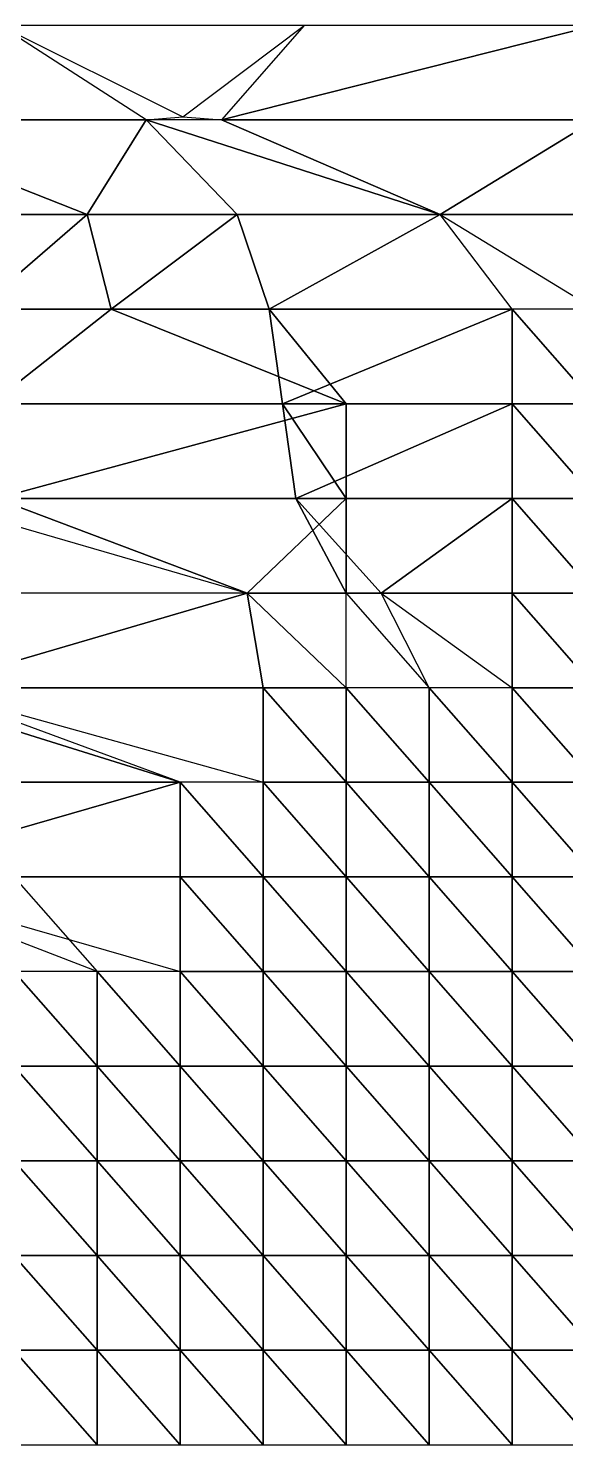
# Model space of a CAD drawing. Header units: metres. Extents: x -317 to 276, y -240 to 234.
# Drawn here: x 145.3 to 179.4, y -240 to -150.2 of the extents above; entities that cross this region are included whole.
import ezdxf

# ---------------------------------------------------------------- set-up
doc = ezdxf.new("R2010")
doc.units = ezdxf.units.M

msp = doc.modelspace()

# ---------------------------------------------------------------- linework, layer by layer
for points in [[(133.80783, -156, -636.2607), (152.77927, -156, -614.0487), (143.47275, -150, -631.0841), (143.47285, -149.9999, -631.084)], [(143.47275, -150, -631.0841), (155.08737, -155.7907, -616.08124), (162.7826, -150, -608.2527), (162.7827, -149.9999, -608.25256)], [(157.53711, -156, -617.8545), (181.2464, -156, -586.9699), (181.2464, -150, -586.9699), (181.2465, -149.9999, -586.9698)], [(157.53711, -156, -617.8545), (181.2464, -150, -586.9699), (162.7826, -150, -608.2527), (162.7827, -149.9999, -608.25256)], [(133.80783, -156, -636.2607), (141.74063, -162, -609.2248), (149.03662, -162, -608.3845), (149.03673, -161.9999, -608.3844)], [(152.77927, -156, -614.0487), (133.80783, -156, -636.2607), (149.03662, -162, -608.3845), (149.03673, -161.9999, -608.3844)], [(152.77927, -156, -614.0487), (149.03662, -162, -608.3845), (158.53235, -162, -603.5177), (158.53246, -161.9999, -603.5176)], [(155.08737, -155.7907, -616.08124), (157.53711, -156, -617.8545), (152.77927, -156, -614.0487), (152.77937, -155.9999, -614.0486)], [(171.41223, -162, -592.4562), (157.53711, -156, -617.8545), (152.77927, -156, -614.0487), (152.77937, -155.9999, -614.0486)], [(171.41223, -162, -592.4562), (152.77927, -156, -614.0487), (158.53235, -162, -603.5177), (158.53246, -161.9999, -603.5176)], [(171.41223, -162, -592.4562), (181.2464, -156, -586.9699), (157.53711, -156, -617.8545), (157.53722, -155.9999, -617.8544)], [(171.41223, -162, -592.4562), (181.2464, -162, -586.9699), (181.2464, -156, -586.9699), (181.2465, -155.9999, -586.9698)], [(142.07904, -168, -608.60535), (149.03662, -162, -608.3845), (141.74063, -162, -609.2248), (141.74074, -161.9999, -609.2247)], [(142.07904, -168, -608.60535), (150.55951, -168, -605.5969), (149.03662, -162, -608.3845), (149.03673, -161.9999, -608.3844)], [(150.55951, -168, -605.5969), (158.53235, -162, -603.5177), (149.03662, -162, -608.3845), (149.03673, -161.9999, -608.3844)], [(150.55951, -168, -605.5969), (160.56287, -168, -599.8009), (158.53235, -162, -603.5177), (158.53246, -161.9999, -603.5176)], [(160.56287, -168, -599.8009), (171.41223, -162, -592.4562), (158.53235, -162, -603.5177), (158.53246, -161.9999, -603.5176)], [(160.56287, -168, -599.8009), (175.9809, -168, -584.0934), (171.41223, -162, -592.4562), (171.41234, -161.9999, -592.45605)], [(171.41223, -162, -592.4562), (181.2464, -168, -586.9699), (181.2464, -162, -586.9699), (181.2465, -161.9999, -586.9698)], [(142.92508, -174, -607.05664), (150.55951, -168, -605.5969), (142.07904, -168, -608.60535), (142.07915, -167.9999, -608.6052)], [(142.92508, -174, -607.05664), (165.44989, -174, -578.3402), (150.55951, -168, -605.5969), (150.55962, -167.9999, -605.5968)], [(160.56287, -168, -599.8009), (150.55951, -168, -605.5969), (165.44989, -174, -578.3402), (165.45, -173.9999, -578.3401)], [(161.4089, -174, -598.2522), (175.9809, -168, -584.0934), (160.56287, -168, -599.8009), (160.56297, -167.9999, -599.8008)], [(160.56287, -168, -599.8009), (165.44989, -174, -578.3402), (161.4089, -174, -598.2522), (161.40901, -173.9999, -598.2521)], [(161.4089, -174, -598.2522), (175.9809, -174, -584.0934), (175.9809, -168, -584.0934), (175.981, -167.9999, -584.09326)], [(175.9809, -168, -584.0934), (181.2464, -174, -586.9699), (181.2464, -168, -586.9699), (181.2465, -167.9999, -586.9698)], [(175.9809, -168, -584.0934), (175.9809, -174, -584.0934), (181.2464, -174, -586.9699), (181.2465, -173.9999, -586.9698)], [(143.26349, -180, -606.4372), (165.44989, -174, -578.3402), (142.92508, -174, -607.05664), (142.92519, -173.9999, -607.0565)], [(143.26349, -180, -606.4372), (165.44989, -180, -578.3402), (165.44989, -174, -578.3402), (165.45, -173.9999, -578.3401)], [(165.44989, -180, -578.3402), (162.25494, -180, -596.70355), (161.4089, -174, -598.2522), (161.40901, -173.9999, -598.2521)], [(165.44989, -180, -578.3402), (161.4089, -174, -598.2522), (165.44989, -174, -578.3402), (165.45, -173.9999, -578.3401)], [(162.25494, -180, -596.70355), (175.9809, -174, -584.0934), (161.4089, -174, -598.2522), (161.40901, -173.9999, -598.2521)], [(162.25494, -180, -596.70355), (175.9809, -180, -584.0934), (175.9809, -174, -584.0934), (175.981, -173.9999, -584.09326)], [(175.9809, -174, -584.0934), (181.2464, -180, -586.9699), (181.2464, -174, -586.9699), (181.2465, -173.9999, -586.9698)], [(175.9809, -174, -584.0934), (175.9809, -180, -584.0934), (181.2464, -180, -586.9699), (181.2465, -179.9999, -586.9698)], [(159.16916, -186, -577.3221), (143.26349, -180, -606.4372), (138.50565, -180, -602.6315), (138.50575, -179.9999, -602.63135)], [(159.16916, -186, -577.3221), (165.44989, -180, -578.3402), (143.26349, -180, -606.4372), (143.2636, -179.9999, -606.4371)], [(159.16916, -186, -577.3221), (165.44989, -186, -578.3402), (165.44989, -180, -578.3402), (165.45, -179.9999, -578.3401)], [(165.44989, -186, -578.3402), (167.66965, -186, -586.792), (162.25494, -180, -596.70355), (162.25505, -179.9999, -596.7034)], [(165.44989, -186, -578.3402), (162.25494, -180, -596.70355), (165.44989, -180, -578.3402), (165.45, -179.9999, -578.3401)], [(167.66965, -186, -586.792), (175.9809, -180, -584.0934), (162.25494, -180, -596.70355), (162.25505, -179.9999, -596.7034)], [(167.66965, -186, -586.792), (175.9809, -186, -584.0934), (175.9809, -180, -584.0934), (175.981, -179.9999, -584.09326)], [(175.9809, -180, -584.0934), (181.2464, -186, -586.9699), (181.2464, -180, -586.9699), (181.2465, -179.9999, -586.9698)], [(175.9809, -180, -584.0934), (175.9809, -186, -584.0934), (181.2464, -186, -586.9699), (181.2465, -185.9999, -586.9698)], [(138.67487, -192, -602.32166), (159.16916, -186, -577.3221), (138.50565, -186, -602.6315), (138.50575, -185.9999, -602.63135)], [(138.67487, -192, -602.32166), (160.18439, -192, -575.4637), (159.16916, -186, -577.3221), (159.16927, -185.9999, -577.32196)], [(159.16916, -186, -577.3221), (165.44989, -192, -578.3402), (165.44989, -186, -578.3402), (165.45, -185.9999, -578.3401)], [(159.16916, -186, -577.3221), (160.18439, -192, -575.4637), (165.44989, -192, -578.3402), (165.45, -191.9999, -578.3401)], [(165.44989, -186, -578.3402), (170.7154, -192, -581.2168), (167.66965, -186, -586.792), (167.66975, -185.9999, -586.7919)], [(167.66965, -186, -586.792), (175.9809, -192, -584.0934), (175.9809, -186, -584.0934), (175.981, -185.9999, -584.09326)], [(175.9809, -186, -584.0934), (181.2464, -192, -586.9699), (181.2464, -186, -586.9699), (181.2465, -185.9999, -586.9698)], [(175.9809, -186, -584.0934), (175.9809, -192, -584.0934), (181.2464, -192, -586.9699), (181.2465, -191.9999, -586.9698)], [(154.91895, -198, -572.58716), (138.67487, -192, -602.32166), (135.77829, -192, -595.1089), (135.7784, -191.9999, -595.10876)], [(154.91895, -198, -572.58716), (135.77829, -192, -595.1089), (135.94751, -198, -594.79913), (135.94762, -197.9999, -594.799)], [(138.67487, -192, -602.32166), (160.18439, -198, -575.4637), (160.18439, -192, -575.4637), (160.1845, -191.9999, -575.46356)], [(160.18439, -192, -575.4637), (165.44989, -198, -578.3402), (165.44989, -192, -578.3402), (165.45, -191.9999, -578.3401)], [(160.18439, -192, -575.4637), (160.18439, -198, -575.4637), (165.44989, -198, -578.3402), (165.45, -197.9999, -578.3401)], [(165.44989, -192, -578.3402), (170.7154, -198, -581.2168), (170.7154, -192, -581.2168), (170.7155, -191.9999, -581.2167)], [(165.44989, -192, -578.3402), (165.44989, -198, -578.3402), (170.7154, -198, -581.2168), (170.7155, -197.9999, -581.2167)], [(170.7154, -192, -581.2168), (175.9809, -198, -584.0934), (175.9809, -192, -584.0934), (175.981, -191.9999, -584.09326)], [(170.7154, -192, -581.2168), (170.7154, -198, -581.2168), (175.9809, -198, -584.0934), (175.981, -197.9999, -584.09326)], [(175.9809, -192, -584.0934), (181.2464, -198, -586.9699), (181.2464, -192, -586.9699), (181.2465, -191.9999, -586.9698)], [(175.9809, -192, -584.0934), (175.9809, -198, -584.0934), (181.2464, -198, -586.9699), (181.2465, -197.9999, -586.9698)], [(134.08618, -204, -598.2062), (154.91895, -204, -572.58716), (154.91895, -198, -572.58716), (154.91905, -197.9999, -572.58704)], [(134.08618, -204, -598.2062), (154.91895, -198, -572.58716), (135.94751, -198, -594.79913), (135.94762, -197.9999, -594.799)], [(154.91895, -198, -572.58716), (160.18439, -204, -575.4637), (160.18439, -198, -575.4637), (160.1845, -197.9999, -575.46356)], [(154.91895, -198, -572.58716), (154.91895, -204, -572.58716), (160.18439, -204, -575.4637), (160.1845, -203.9999, -575.46356)], [(160.18439, -198, -575.4637), (165.44989, -204, -578.3402), (165.44989, -198, -578.3402), (165.45, -197.9999, -578.3401)], [(160.18439, -198, -575.4637), (160.18439, -204, -575.4637), (165.44989, -204, -578.3402), (165.45, -203.9999, -578.3401)], [(165.44989, -198, -578.3402), (170.7154, -204, -581.2168), (170.7154, -198, -581.2168), (170.7155, -197.9999, -581.2167)], [(165.44989, -198, -578.3402), (165.44989, -204, -578.3402), (170.7154, -204, -581.2168), (170.7155, -203.9999, -581.2167)], [(170.7154, -198, -581.2168), (175.9809, -204, -584.0934), (175.9809, -198, -584.0934), (175.981, -197.9999, -584.09326)], [(170.7154, -198, -581.2168), (170.7154, -204, -581.2168), (175.9809, -204, -584.0934), (175.981, -203.9999, -584.09326)], [(175.9809, -198, -584.0934), (181.2464, -204, -586.9699), (181.2464, -198, -586.9699), (181.2465, -197.9999, -586.9698)], [(175.9809, -198, -584.0934), (175.9809, -204, -584.0934), (181.2464, -204, -586.9699), (181.2465, -203.9999, -586.9698)], [(144.38794, -204, -566.83405), (149.65344, -210, -569.7106), (134.08618, -204, -598.2062), (134.08629, -203.9999, -598.20605)], [(134.08618, -204, -598.2062), (154.91895, -210, -572.58716), (154.91895, -204, -572.58716), (154.91905, -203.9999, -572.58704)], [(154.91895, -204, -572.58716), (160.18439, -210, -575.4637), (160.18439, -204, -575.4637), (160.1845, -203.9999, -575.46356)], [(154.91895, -204, -572.58716), (154.91895, -210, -572.58716), (160.18439, -210, -575.4637), (160.1845, -209.9999, -575.46356)], [(160.18439, -204, -575.4637), (165.44989, -210, -578.3402), (165.44989, -204, -578.3402), (165.45, -203.9999, -578.3401)], [(160.18439, -204, -575.4637), (160.18439, -210, -575.4637), (165.44989, -210, -578.3402), (165.45, -209.9999, -578.3401)], [(165.44989, -204, -578.3402), (170.7154, -210, -581.2168), (170.7154, -204, -581.2168), (170.7155, -203.9999, -581.2167)], [(165.44989, -204, -578.3402), (165.44989, -210, -578.3402), (170.7154, -210, -581.2168), (170.7155, -209.9999, -581.2167)], [(170.7154, -204, -581.2168), (175.9809, -210, -584.0934), (175.9809, -204, -584.0934), (175.981, -203.9999, -584.09326)], [(170.7154, -204, -581.2168), (170.7154, -210, -581.2168), (175.9809, -210, -584.0934), (175.981, -209.9999, -584.09326)], [(175.9809, -204, -584.0934), (181.2464, -210, -586.9699), (181.2464, -204, -586.9699), (181.2465, -203.9999, -586.9698)], [(175.9809, -204, -584.0934), (175.9809, -210, -584.0934), (181.2464, -210, -586.9699), (181.2465, -209.9999, -586.9698)], [(144.38794, -210, -566.83405), (149.65344, -216, -569.7106), (149.65344, -210, -569.7106), (149.65355, -209.9999, -569.71045)], [(144.38794, -210, -566.83405), (144.38794, -216, -566.83405), (149.65344, -216, -569.7106), (149.65355, -215.9999, -569.71045)], [(149.65344, -210, -569.7106), (154.91895, -216, -572.58716), (154.91895, -210, -572.58716), (154.91905, -209.9999, -572.58704)], [(149.65344, -210, -569.7106), (149.65344, -216, -569.7106), (154.91895, -216, -572.58716), (154.91905, -215.9999, -572.58704)], [(154.91895, -210, -572.58716), (160.18439, -216, -575.4637), (160.18439, -210, -575.4637), (160.1845, -209.9999, -575.46356)], [(154.91895, -210, -572.58716), (154.91895, -216, -572.58716), (160.18439, -216, -575.4637), (160.1845, -215.9999, -575.46356)], [(160.18439, -210, -575.4637), (165.44989, -216, -578.3402), (165.44989, -210, -578.3402), (165.45, -209.9999, -578.3401)], [(160.18439, -210, -575.4637), (160.18439, -216, -575.4637), (165.44989, -216, -578.3402), (165.45, -215.9999, -578.3401)], [(165.44989, -210, -578.3402), (170.7154, -216, -581.2168), (170.7154, -210, -581.2168), (170.7155, -209.9999, -581.2167)], [(165.44989, -210, -578.3402), (165.44989, -216, -578.3402), (170.7154, -216, -581.2168), (170.7155, -215.9999, -581.2167)], [(170.7154, -210, -581.2168), (175.9809, -216, -584.0934), (175.9809, -210, -584.0934), (175.981, -209.9999, -584.09326)], [(170.7154, -210, -581.2168), (170.7154, -216, -581.2168), (175.9809, -216, -584.0934), (175.981, -215.9999, -584.09326)], [(175.9809, -210, -584.0934), (181.2464, -216, -586.9699), (181.2464, -210, -586.9699), (181.2465, -209.9999, -586.9698)], [(175.9809, -210, -584.0934), (175.9809, -216, -584.0934), (181.2464, -216, -586.9699), (181.2465, -215.9999, -586.9698)], [(144.38794, -216, -566.83405), (149.65344, -222, -569.7106), (149.65344, -216, -569.7106), (149.65355, -215.9999, -569.71045)], [(144.38794, -216, -566.83405), (144.38794, -222, -566.83405), (149.65344, -222, -569.7106), (149.65355, -221.9999, -569.71045)], [(149.65344, -216, -569.7106), (154.91895, -222, -572.58716), (154.91895, -216, -572.58716), (154.91905, -215.9999, -572.58704)], [(149.65344, -216, -569.7106), (149.65344, -222, -569.7106), (154.91895, -222, -572.58716), (154.91905, -221.9999, -572.58704)], [(154.91895, -216, -572.58716), (160.18439, -222, -575.4637), (160.18439, -216, -575.4637), (160.1845, -215.9999, -575.46356)], [(154.91895, -216, -572.58716), (154.91895, -222, -572.58716), (160.18439, -222, -575.4637), (160.1845, -221.9999, -575.46356)], [(160.18439, -216, -575.4637), (165.44989, -222, -578.3402), (165.44989, -216, -578.3402), (165.45, -215.9999, -578.3401)], [(160.18439, -216, -575.4637), (160.18439, -222, -575.4637), (165.44989, -222, -578.3402), (165.45, -221.9999, -578.3401)], [(165.44989, -216, -578.3402), (170.7154, -222, -581.2168), (170.7154, -216, -581.2168), (170.7155, -215.9999, -581.2167)], [(165.44989, -216, -578.3402), (165.44989, -222, -578.3402), (170.7154, -222, -581.2168), (170.7155, -221.9999, -581.2167)], [(170.7154, -216, -581.2168), (175.9809, -222, -584.0934), (175.9809, -216, -584.0934), (175.981, -215.9999, -584.09326)], [(170.7154, -216, -581.2168), (170.7154, -222, -581.2168), (175.9809, -222, -584.0934), (175.981, -221.9999, -584.09326)], [(175.9809, -216, -584.0934), (181.2464, -222, -586.9699), (181.2464, -216, -586.9699), (181.2465, -215.9999, -586.9698)], [(175.9809, -216, -584.0934), (175.9809, -222, -584.0934), (181.2464, -222, -586.9699), (181.2465, -221.9999, -586.9698)], [(144.38794, -222, -566.83405), (149.65344, -228, -569.7106), (149.65344, -222, -569.7106), (149.65355, -221.9999, -569.71045)], [(144.38794, -222, -566.83405), (144.38794, -228, -566.83405), (149.65344, -228, -569.7106), (149.65355, -227.9999, -569.71045)], [(149.65344, -222, -569.7106), (154.91895, -228, -572.58716), (154.91895, -222, -572.58716), (154.91905, -221.9999, -572.58704)], [(149.65344, -222, -569.7106), (149.65344, -228, -569.7106), (154.91895, -228, -572.58716), (154.91905, -227.9999, -572.58704)], [(154.91895, -222, -572.58716), (160.18439, -228, -575.4637), (160.18439, -222, -575.4637), (160.1845, -221.9999, -575.46356)], [(154.91895, -222, -572.58716), (154.91895, -228, -572.58716), (160.18439, -228, -575.4637), (160.1845, -227.9999, -575.46356)], [(160.18439, -222, -575.4637), (165.44989, -228, -578.3402), (165.44989, -222, -578.3402), (165.45, -221.9999, -578.3401)], [(160.18439, -222, -575.4637), (160.18439, -228, -575.4637), (165.44989, -228, -578.3402), (165.45, -227.9999, -578.3401)], [(165.44989, -222, -578.3402), (170.7154, -228, -581.2168), (170.7154, -222, -581.2168), (170.7155, -221.9999, -581.2167)], [(165.44989, -222, -578.3402), (165.44989, -228, -578.3402), (170.7154, -228, -581.2168), (170.7155, -227.9999, -581.2167)], [(170.7154, -222, -581.2168), (175.9809, -228, -584.0934), (175.9809, -222, -584.0934), (175.981, -221.9999, -584.09326)], [(170.7154, -222, -581.2168), (170.7154, -228, -581.2168), (175.9809, -228, -584.0934), (175.981, -227.9999, -584.09326)], [(175.9809, -222, -584.0934), (181.2464, -228, -586.9699), (181.2464, -222, -586.9699), (181.2465, -221.9999, -586.9698)], [(175.9809, -222, -584.0934), (175.9809, -228, -584.0934), (181.2464, -228, -586.9699), (181.2465, -227.9999, -586.9698)], [(144.38794, -228, -566.83405), (149.65344, -234, -569.7106), (149.65344, -228, -569.7106), (149.65355, -227.9999, -569.71045)], [(144.38794, -228, -566.83405), (144.38794, -234, -566.83405), (149.65344, -234, -569.7106), (149.65355, -233.9999, -569.71045)], [(149.65344, -228, -569.7106), (154.91895, -234, -572.58716), (154.91895, -228, -572.58716), (154.91905, -227.9999, -572.58704)], [(149.65344, -228, -569.7106), (149.65344, -234, -569.7106), (154.91895, -234, -572.58716), (154.91905, -233.9999, -572.58704)], [(154.91895, -228, -572.58716), (160.18439, -234, -575.4637), (160.18439, -228, -575.4637), (160.1845, -227.9999, -575.46356)], [(154.91895, -228, -572.58716), (154.91895, -234, -572.58716), (160.18439, -234, -575.4637), (160.1845, -233.9999, -575.46356)], [(160.18439, -228, -575.4637), (165.44989, -234, -578.3402), (165.44989, -228, -578.3402), (165.45, -227.9999, -578.3401)], [(160.18439, -228, -575.4637), (160.18439, -234, -575.4637), (165.44989, -234, -578.3402), (165.45, -233.9999, -578.3401)], [(165.44989, -228, -578.3402), (170.7154, -234, -581.2168), (170.7154, -228, -581.2168), (170.7155, -227.9999, -581.2167)], [(165.44989, -228, -578.3402), (165.44989, -234, -578.3402), (170.7154, -234, -581.2168), (170.7155, -233.9999, -581.2167)], [(170.7154, -228, -581.2168), (175.9809, -234, -584.0934), (175.9809, -228, -584.0934), (175.981, -227.9999, -584.09326)], [(170.7154, -228, -581.2168), (170.7154, -234, -581.2168), (175.9809, -234, -584.0934), (175.981, -233.9999, -584.09326)], [(175.9809, -228, -584.0934), (181.2464, -234, -586.9699), (181.2464, -228, -586.9699), (181.2465, -227.9999, -586.9698)], [(175.9809, -228, -584.0934), (175.9809, -234, -584.0934), (181.2464, -234, -586.9699), (181.2465, -233.9999, -586.9698)], [(144.38794, -234, -566.83405), (149.65344, -240, -569.7106), (149.65344, -234, -569.7106), (149.65355, -233.9999, -569.71045)], [(144.38794, -234, -566.83405), (144.38794, -240, -566.83405), (149.65344, -240, -569.7106), (149.65355, -239.9999, -569.71045)], [(149.65344, -234, -569.7106), (154.91895, -240, -572.58716), (154.91895, -234, -572.58716), (154.91905, -233.9999, -572.58704)], [(149.65344, -234, -569.7106), (149.65344, -240, -569.7106), (154.91895, -240, -572.58716), (154.91905, -239.9999, -572.58704)], [(154.91895, -234, -572.58716), (160.18439, -240, -575.4637), (160.18439, -234, -575.4637), (160.1845, -233.9999, -575.46356)], [(154.91895, -234, -572.58716), (154.91895, -240, -572.58716), (160.18439, -240, -575.4637), (160.1845, -239.9999, -575.46356)], [(160.18439, -234, -575.4637), (165.44989, -240, -578.3402), (165.44989, -234, -578.3402), (165.45, -233.9999, -578.3401)], [(160.18439, -234, -575.4637), (160.18439, -240, -575.4637), (165.44989, -240, -578.3402), (165.45, -239.9999, -578.3401)], [(165.44989, -234, -578.3402), (170.7154, -240, -581.2168), (170.7154, -234, -581.2168), (170.7155, -233.9999, -581.2167)], [(165.44989, -234, -578.3402), (165.44989, -240, -578.3402), (170.7154, -240, -581.2168), (170.7155, -239.9999, -581.2167)], [(170.7154, -234, -581.2168), (175.9809, -240, -584.0934), (175.9809, -234, -584.0934), (175.981, -233.9999, -584.09326)], [(170.7154, -234, -581.2168), (170.7154, -240, -581.2168), (175.9809, -240, -584.0934), (175.981, -239.9999, -584.09326)], [(175.9809, -234, -584.0934), (181.2464, -240, -586.9699), (181.2464, -234, -586.9699), (181.2465, -233.9999, -586.9698)], [(175.9809, -234, -584.0934), (175.9809, -240, -584.0934), (181.2464, -240, -586.9699), (181.2465, -239.9999, -586.9698)]]:
    msp.add_3dface(points)

doc.saveas('drawing.dxf')
